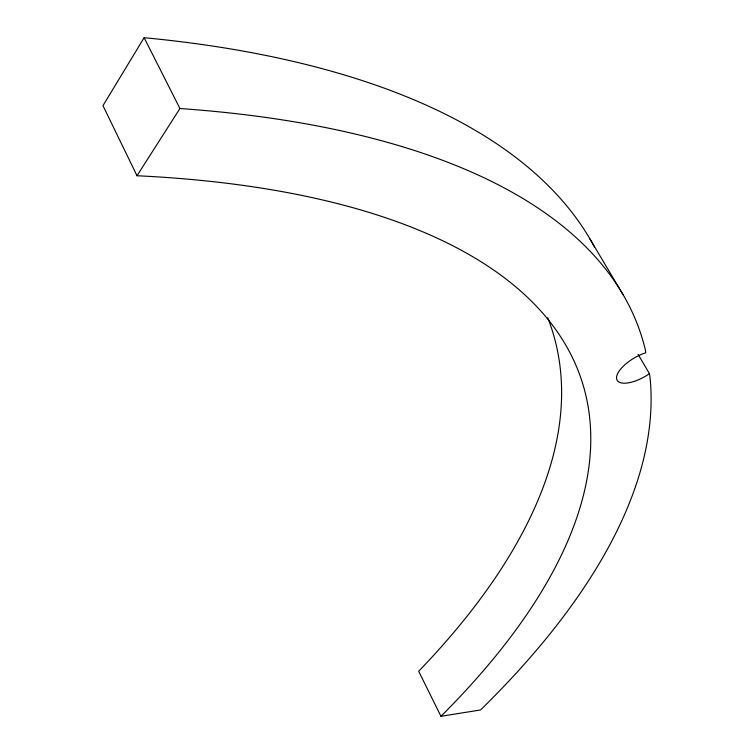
<?xml version="1.0" encoding="UTF-8"?>
<svg xmlns="http://www.w3.org/2000/svg" width="754" height="754" viewBox="0 0 754 754"><rect width="100%" height="100%" fill="white"/><g stroke="black" fill="none" stroke-linecap="round" stroke-linejoin="round"><path stroke-width="1.13" d="M594.548 247.161A1210.396 516.848 -16.7 0 0 144.127 37.7L102.968 105.664L137.011 175.748A1131.688 451.778 -17.6 0 1 440.958 716.3L480.571 709.957A1230.443 496.415 -17.4 0 0 650.005 377.094L649.401 373.607L638.091 354.389M137.011 175.748L179.933 108.519L144.127 37.7M649.401 373.607L647.743 374.804A26.258 10.697 -30.2 0 1 616.621 378.781A26.258 10.697 -30.2 0 1 644.01 353.334L645.82 352.806L645.188 349.14A1230.443 496.415 -17.4 0 0 179.933 108.519M589.92 238.895L623.021 294.654M440.958 716.3L418.659 671.258A1113.762 470.779 -17 0 0 547.715 317.698"/></g></svg>
